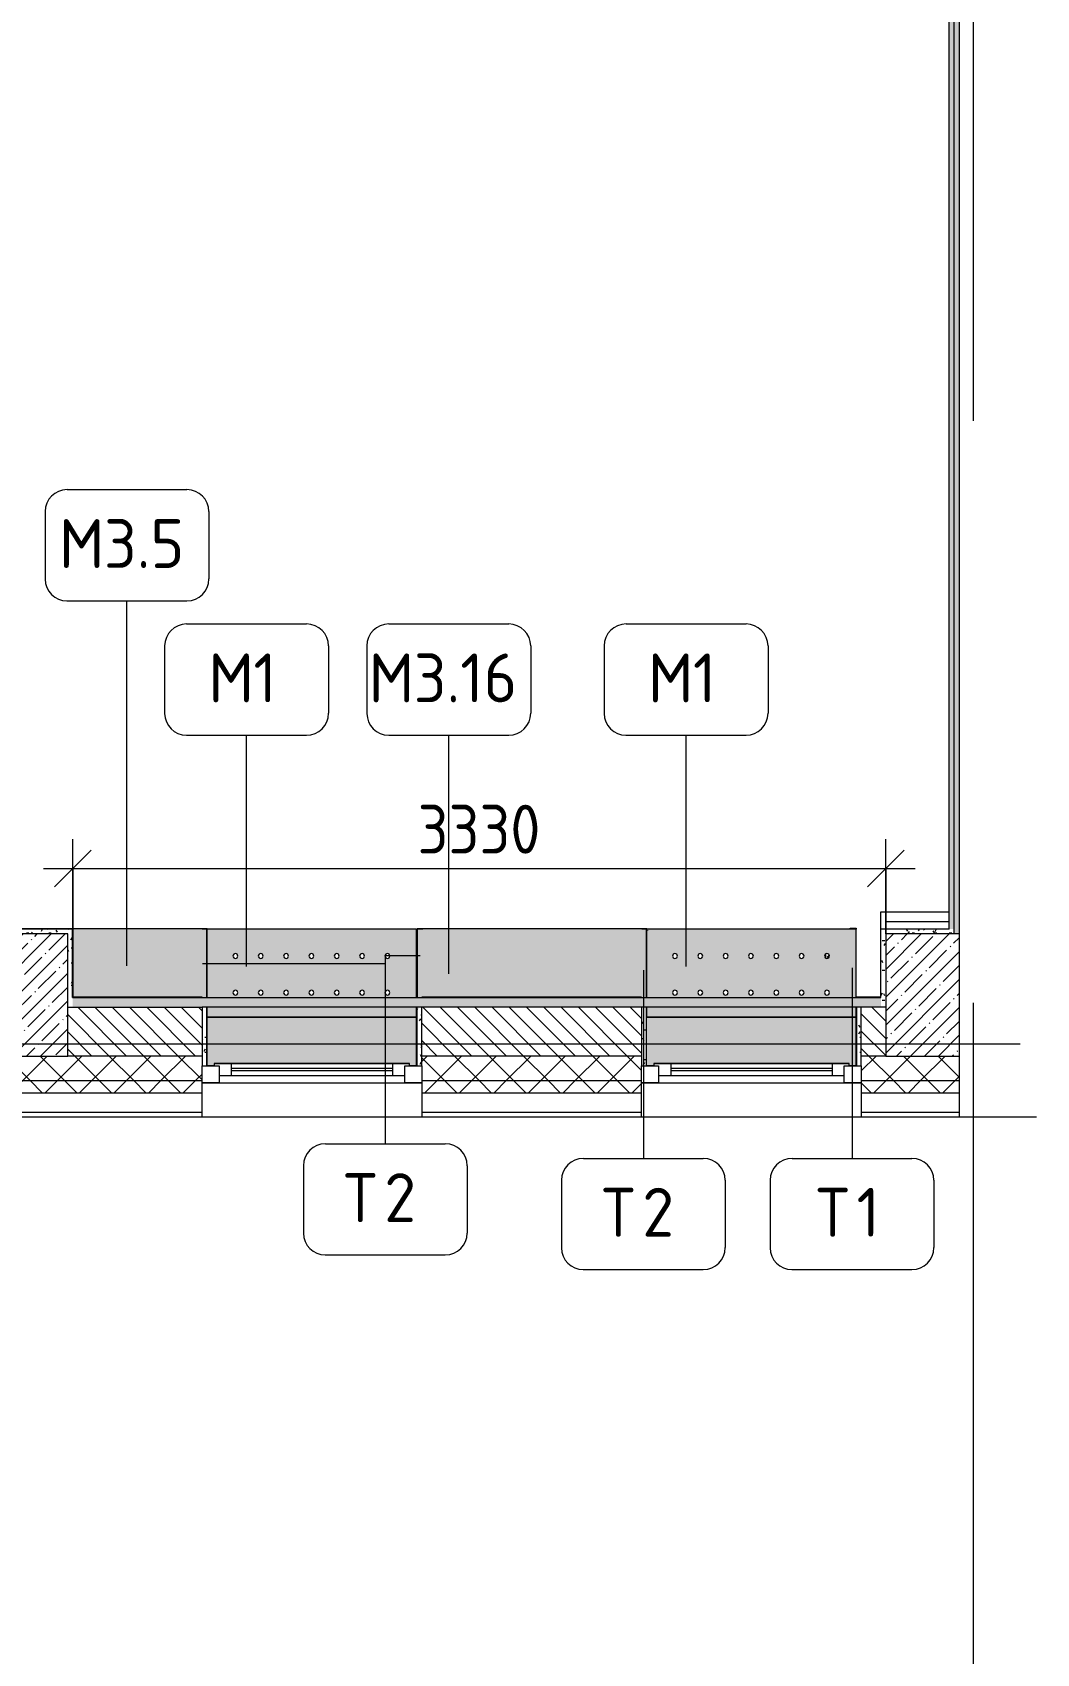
# Model space of a CAD drawing. Header units: millimetres. Extents: x -8624 to 200327, y -8553 to 29000.
# Drawn here: x 177055 to 181168, y 1105 to 7740 of the extents above; entities that cross this region are included whole.
import ezdxf

# ---------------------------------------------------------------- set-up
doc = ezdxf.new("R2010")
doc.units = ezdxf.units.MM
doc.linetypes.add('200_ШТРИХ__ш1_п0_6_', pattern=[800, 500, -300])
doc.linetypes.add('Осевая', pattern=[15875, 3175, -2381.25, 7937.5, -2381.25])
for name, color, linetype, lineweight in [('A-ANNO-DIMS', 7, 'Continuous', 9), ('A-ANNO-DIMS-100', 7, 'Continuous', 9), ('A-DETL-GENF', 7, 'Continuous', 9), ('A-DETL-MBND-1', 7, '200_ШТРИХ__ш1_п0_6_', 9), ('A-GLAZ-2', 7, 'Continuous', 9), ('A-WALL-3', 7, 'Continuous', 9), ('A-WALL-4', 7, 'Continuous', 13), ('I-WALL-5', 7, 'Continuous', 9), ('M-EQPM-1', 7, 'Continuous', 9), ('S-COLS-2', 7, 'Continuous', 9), ('Знаки', 7, 'Continuous', 9), ('Марки для знаков', 7, 'Continuous', 9), ('Оси', 7, 'Continuous', 9), ('Оси-2', 7, 'Осевая', 9)]:
    doc.layers.add(name, color=color, linetype=linetype, lineweight=lineweight)
doc.layers.add('I-WALL-7', color=9, linetype='Continuous', lineweight=9, true_color=0x808080)
doc.layers.add('Знаки-1', color=7, linetype='Continuous', lineweight=9, true_color=0xd7cfbf)
doc.styles.add('GOST Common_1', font='GOST_Common.ttf', dxfattribs={"height": 200})
doc.styles.add('ISOCPEUR_1', font='isocpeur.ttf', dxfattribs={"width": 0.9, "height": 200})
doc.dimstyles.new('ISO-2_0_0_9К_Средний_округл2', dxfattribs={"dimscale": 304.8, "dimtxt": 199.196235, "dimasz": 0.492126, "dimexe": 0.393701, "dimexo": 0, "dimgap": 0, "dimtad": 1, "dimdec": 0, "dimrnd": 10, "dimzin": 0, "dimdsep": 46, "dimtxsty": 'ISOCPEUR_1', "dimblk1": 'OBLIQUE', "dimblk2": 'OBLIQUE', "dimsah": 1, "dimcen": 0.09, "dimdle": 0.393701, "dimazin": 0, "dimtfac": 1, "dimtdec": 4, "dimtix": 1, "dimtmove": 0, "dimatfit": 3, "dimfxl": 1, "dimtvp": 1, "dimtolj": 1, "dimtzin": 0, "dimarcsym": 2})
pattern_1 = [(45, (96349.85, 0), (-70.71068, 70.71068), []), (135, (96349.85, 0), (-70.71068, -70.71068), [])]
pattern_2 = [(0, (96349.85, 0), (121.92, 30.48), [10.058, -81.382, 10.058, -81.382, -487.68]), (0, (96349.85, 0), (121.92, 30.48), [-182.88, 10.058, -172.822, 10.058, -81.382, -213.36]), (0, (96349.85, 0), (121.92, 30.48), [-457.2, 10.058, -50.902, 10.058, -142.342]), (120, (96395.57, 15.24), (-87.356454, 90.345817), [10.058, -81.382, 10.058, -81.382, -487.68]), (120, (96395.57, 15.24), (-87.356454, 90.345817), [-182.88, 10.058, -172.822, 10.058, -81.382, -213.36]), (120, (96395.57, 15.24), (-87.356454, 90.345817), [-457.2, 10.058, -50.902, 10.058, -142.342]), (240, (96410.81, 76.2), (-34.563546, -120.825817), [10.058, -81.382, 10.058, -81.382, -487.68]), (240, (96410.81, 76.2), (-34.563546, -120.825817), [-182.88, 10.058, -172.822, 10.058, -81.382, -213.36]), (240, (96410.81, 76.2), (-34.563546, -120.825817), [-457.2, 10.058, -50.902, 10.058, -142.342])]

# ---------------------------------------------------------------- blocks, each defined once
blk = doc.blocks.new('BSC_Колонна _Прямоугольная - 500х500-V184-План зашивки приборов отопления в осях 3 этажа 12-23')
at = {"layer": 'S-COLS-2'}
h = blk.add_hatch(dxfattribs=at)
h.set_pattern_fill('FP_131', color=256, style=0, pattern_type=2)
h.set_pattern_definition([(45, (-80600, -3800), (-57.02463, 57.02463), []), (45, (-80542.975, -3800), (-57.02463, 57.02463), [100.806, -20.161, 3.353, -16.808])])
h.paths.add_polyline_path([(-144.3, -250), (250, -250), (250, 250), (-250, 250), (-250, -250)])
for p, q in [((250, 250), (-250, 250)), ((-250, 250), (-250, -250)), ((250, -250), (250, 250)), ((-250, -250), (250, -250))]:
    blk.add_line(p, q, dxfattribs=at)
blk = doc.blocks.new('120_Окно_СКБ_1Ст - 120_Окно_СКБ_1Ст 900х2500_h_-19906774-План зашивки приборов отопления в осях 3 этажа 12-23')
at = {"layer": 'A-GLAZ-2'}
for p, q in [((-450, -75), (-450, -5)), ((-450, -5), (-380, -5)), ((450, -5), (-450, -5)), ((-380, -5), (-380, -75)), ((380, -35), (-380, -35)), ((-380, -35), (-380, -75)), ((-330, -85), (-330, -35)), ((-330, -55), (330, -55)), ((330, -65), (-330, -65)), ((330, -85), (330, -35)), ((380, -75), (380, -5)), ((380, -5), (450, -5)), ((380, -75), (380, -35)), ((450, -5), (450, -75)), ((-380, -75), (-450, -75)), ((-430, -75), (-400, -75)), ((-380, -75), (-400, -75)), ((-400, -75), (-400, -85)), ((-400, -85), (400, -85)), ((400, -85), (-400, -85)), ((450, -75), (380, -75)), ((400, -75), (380, -75)), ((400, -75), (430, -75)), ((400, -85), (400, -75))]:
    blk.add_line(p, q, dxfattribs=at)
blk = doc.blocks.new('BSC_Колонна _Прямоугольная - 500х500-V219-План зашивки приборов отопления в осях 3 этажа 12-23')
at = {"layer": 'S-COLS-2'}
h = blk.add_hatch(dxfattribs=at)
h.set_pattern_fill('FP_172', color=256, style=0, pattern_type=2)
h.set_pattern_definition([(45, (-84450, -3800), (-57.02463, 57.02463), []), (45, (-84392.975, -3800), (-57.02463, 57.02463), [100.806, -20.161, 3.353, -16.808])])
h.paths.add_polyline_path([(-250, -250), (50.7, -250), (50.7, 250), (-250, 250), (-250, -184)])
for p, q in [((50.7, 250), (-250, 250)), ((-250, 250), (-250, -250)), ((-250, -250), (50.7, -250))]:
    blk.add_line(p, q, dxfattribs=at)
blk = doc.blocks.new('radiator_prado_classic_z_tip_30_po exemplyaru - Classic Z Тип 30-500-V234-План зашивки приборов отопления в осях 3 этажа 12-23')
at = {"layer": 'M-EQPM-1'}
blk.add_line((337.5, 228), (337.5, 228), dxfattribs=at)
blk.add_line((337.5, 228), (337.5, 228), dxfattribs=at)
blk = doc.blocks.new('radiator_prado_classic_z_tip_30_po exemplyaru - Classic Z Тип 30-500-V235-План зашивки приборов отопления в осях 3 этажа 12-23')
at = {"layer": 'M-EQPM-1'}
blk.add_line((667.5, 126), (667.5, 109.4), dxfattribs=at)
blk.add_line((667.5, 126), (667.5, 109.4), dxfattribs=at)
for points, knots in [([(675, 114), (675.5, 114.5), (676.4, 115.4), (677.6, 116.6), (678.4, 117.4), (678.9, 117.9), (679.2, 118.2), (679.5, 118.5), (679.8, 118.8), (680.1, 119.2), (680.4, 119.4), (680.7, 119.7), (681, 120), (681.3, 120.3), (681.5, 120.5), (681.7, 120.7), (681.9, 120.9), (682.1, 121.1), (682.2, 121.2), (682.2, 121.2)], [0, 0, 0, 0, 0.1428571, 0.2857143, 0.3571429, 0.3928571, 0.4285714, 0.4642857, 0.5, 0.5357143, 0.5714286, 0.6071429, 0.6428571, 0.6785714, 0.7142857, 0.75, 0.7857143, 0.8214286, 0.8571429, 0.8571429, 0.8571429, 0.8571429]), ([(679.2, 109.8), (679.1, 109.9), (678.9, 110.1), (678.4, 110.6), (677.6, 111.4), (676.4, 112.6), (675.5, 113.5), (675, 114)], [0.5714286, 0.5714286, 0.5714286, 0.5714286, 0.6071429, 0.6428571, 0.7142857, 0.8571429, 1, 1, 1, 1]), ([(682.2, 121.2), (682.2, 121.2), (682.1, 121.1), (681.9, 120.9), (681.7, 120.7), (681.5, 120.5), (681.3, 120.3), (681, 120), (680.7, 119.7), (680.4, 119.4), (680.1, 119.2), (679.7, 118.7), (679.3, 118.3), (678.9, 117.9), (678.4, 117.4), (677.6, 116.6), (676.9, 115.9), (676.4, 115.4)], [0.1428571, 0.1428571, 0.1428571, 0.1428571, 0.1785714, 0.2142857, 0.25, 0.2857143, 0.3214286, 0.3571429, 0.3928571, 0.4285714, 0.4642857, 0.5, 0.5714286, 0.6071429, 0.6428571, 0.7142857, 0.8571429, 0.8571429, 0.8571429, 0.8571429]), ([(681.5, 120.5), (681.4, 120.4), (681.3, 120.3), (681, 120), (680.7, 119.7), (680.4, 119.4), (680.1, 119.2), (679.7, 118.7), (679.3, 118.3), (678.9, 117.9), (678.4, 117.4), (677.6, 116.6), (676.9, 115.9), (676.4, 115.4)], [0.2857143, 0.2857143, 0.2857143, 0.2857143, 0.3214286, 0.3571429, 0.3928571, 0.4285714, 0.4642857, 0.5, 0.5714286, 0.6071429, 0.6428571, 0.7142857, 0.8571429, 0.8571429, 0.8571429, 0.8571429]), ([(676.4, 115.4), (676.9, 115.9), (677.6, 116.6), (678.4, 117.4), (678.9, 117.9), (679.2, 118.2), (679.5, 118.5), (679.8, 118.8), (680.1, 119.2), (680.4, 119.4), (680.7, 119.7), (681, 120), (681.3, 120.3), (681.4, 120.4), (681.5, 120.5)], [0.1428571, 0.1428571, 0.1428571, 0.1428571, 0.2857143, 0.3571429, 0.3928571, 0.4285714, 0.4642857, 0.5, 0.5357143, 0.5714286, 0.6071429, 0.6428571, 0.6785714, 0.7142857, 0.7142857, 0.7142857, 0.7142857]), ([(677.9, 111.1), (678.1, 110.9), (678.4, 110.6), (678.9, 110.1), (679.1, 109.9), (679.2, 109.8)], [0.2857143, 0.2857143, 0.2857143, 0.2857143, 0.3571429, 0.3928571, 0.4285714, 0.4285714, 0.4285714, 0.4285714]), ([(677.9, 111.1), (678.1, 110.9), (678.4, 110.6), (678.9, 110.1), (679.1, 109.9), (679.2, 109.8)], [0.2857143, 0.2857143, 0.2857143, 0.2857143, 0.3571429, 0.3928571, 0.4285714, 0.4285714, 0.4285714, 0.4285714]), ([(679.2, 109.8), (679.1, 109.9), (678.9, 110.1), (678.4, 110.6), (678.1, 110.9), (677.9, 111.1)], [0.5714286, 0.5714286, 0.5714286, 0.5714286, 0.6071429, 0.6428571, 0.7142857, 0.7142857, 0.7142857, 0.7142857])]:
    blk.add_open_spline(points, degree=3, knots=knots, dxfattribs=at)
for points in [[(676.4, 115.4), (676, 115), (675.5, 114.5), (675, 114)], [(676.4, 115.4), (676, 115), (675.5, 114.5), (675, 114)], [(675, 114), (675.5, 114.5), (676, 115), (676.4, 115.4)], [(675, 114), (675.5, 113.5), (676.4, 112.6), (677.4, 111.6), (677.9, 111.1)], [(675, 114), (675.5, 113.5), (676.4, 112.6), (677.4, 111.6), (677.9, 111.1)], [(677.9, 111.1), (677.4, 111.6), (676.4, 112.6), (675.5, 113.5), (675, 114)], [(682.2, 121.2), (682.2, 121.2), (682.1, 121.1), (681.9, 120.9), (681.7, 120.7), (681.6, 120.6), (681.5, 120.5)], [(681.5, 120.5), (681.6, 120.6), (681.7, 120.7), (681.9, 120.9), (682.1, 121.1), (682.2, 121.2), (682.2, 121.2)]]:
    blk.add_open_spline(points, degree=3, dxfattribs=at)
blk = doc.blocks.new('Зашивка радиатора_ с перфорацией М1 - Зашивка радиатора_ с перфорацией М1-V245-План зашивки приборов отопления в осях 3 этажа 12-23')
at = {"layer": 'Знаки-1'}
blk.add_hatch(color=256, dxfattribs=at).paths.add_polyline_path([(399, 380), (399, 370.1), (-401, 370.1), (-401, 380), (-430, 380), (-430, 180), (429, 180), (429, 380)])
h = blk.add_hatch(color=256, dxfattribs=at)
h.paths.add_polyline_path([(121, 180), (-430, 180), (-430, 140.1), (429, 140.1), (429, 180), (302.8, 180)])
h.paths.add_polyline_path([(323.1, 100.1), (-430, 100.1), (-430, -179.9), (430.2, -179.9), (430.2, 100.1), (325, 100.1)])
h.paths.add_polyline_path([(208.5, 90.4), (213.5, 89), (217.2, 85.4), (218.5, 80.4), (217.2, 75.4), (213.5, 71.7), (208.5, 70.4), (203.5, 71.7), (199.8, 75.4), (198.5, 80.4), (199.8, 85.4), (203.5, 89), (205.9, 90)])
h.paths.add_polyline_path([(312.2, 90.4), (317.2, 89), (320.9, 85.4), (322.2, 80.4), (320.9, 75.4), (317.2, 71.7), (312.2, 70.4), (307.2, 71.7), (303.6, 75.4), (302.2, 80.4), (303.6, 85.4), (307.2, 89), (309.7, 90)])
h.paths.add_polyline_path([(-310.3, 90.4), (-305.3, 89), (-301.6, 85.4), (-300.3, 80.4), (-301.6, 75.4), (-305.3, 71.7), (-310.3, 70.4), (-315.3, 71.7), (-318.9, 75.4), (-320.3, 80.4), (-318.9, 85.4), (-315.3, 89), (-312.8, 90)])
h.paths.add_polyline_path([(-102.8, 90.4), (-97.8, 89), (-94.1, 85.4), (-92.8, 80.4), (-94.1, 75.4), (-97.8, 71.7), (-102.8, 70.4), (-107.8, 71.7), (-111.4, 75.4), (-112.8, 80.4), (-111.4, 85.4), (-107.8, 89), (-105.3, 90)])
h.paths.add_polyline_path([(104.7, 90.4), (109.7, 89), (113.4, 85.4), (114.7, 80.4), (113.4, 75.4), (109.7, 71.7), (104.7, 70.4), (99.7, 71.7), (96.1, 75.4), (94.7, 80.4), (96.1, 85.4), (99.7, 89), (102.2, 90)])
h.paths.add_polyline_path([(-206.5, 90.4), (-201.5, 89), (-197.8, 85.4), (-196.5, 80.4), (-197.8, 75.4), (-201.5, 71.7), (-206.5, 70.4), (-211.5, 71.7), (-215.2, 75.4), (-216.5, 80.4), (-215.2, 85.4), (-211.5, 89), (-209.1, 90)])
h.paths.add_polyline_path([(1, 90.4), (6, 89), (9.7, 85.4), (11, 80.4), (9.7, 75.4), (6, 71.7), (1, 70.4), (-4, 71.7), (-7.7, 75.4), (-9, 80.4), (-7.7, 85.4), (-4, 89), (-1.6, 90)])
h.paths.add_polyline_path([(208.5, -59.6), (213.5, -61), (217.2, -64.6), (218.5, -69.6), (217.2, -74.6), (213.5, -78.3), (208.5, -79.6), (203.5, -78.3), (199.8, -74.6), (198.5, -69.6), (199.8, -64.6), (203.5, -61), (205.9, -60)])
h.paths.add_polyline_path([(104.7, -59.6), (109.7, -61), (113.4, -64.6), (114.7, -69.6), (113.4, -74.6), (109.7, -78.3), (104.7, -79.6), (99.7, -78.3), (96.1, -74.6), (94.7, -69.6), (96.1, -64.6), (99.7, -61), (102.2, -60)])
h.paths.add_polyline_path([(312.2, -59.6), (317.2, -61), (320.9, -64.6), (322.2, -69.6), (320.9, -74.6), (317.2, -78.3), (312.2, -79.6), (307.2, -78.3), (303.6, -74.6), (302.2, -69.6), (303.6, -64.6), (307.2, -61), (309.7, -60)])
h.paths.add_polyline_path([(-310.3, -59.6), (-305.3, -61), (-301.6, -64.6), (-300.3, -69.6), (-301.6, -74.6), (-305.3, -78.3), (-310.3, -79.6), (-315.3, -78.3), (-318.9, -74.6), (-320.3, -69.6), (-318.9, -64.6), (-315.3, -61), (-312.8, -60)])
h.paths.add_polyline_path([(1, -59.6), (6, -61), (9.7, -64.6), (11, -69.6), (9.7, -74.6), (6, -78.3), (1, -79.6), (-4, -78.3), (-7.7, -74.6), (-9, -69.6), (-7.7, -64.6), (-4, -61), (-1.6, -60)])
h.paths.add_polyline_path([(-102.8, -59.6), (-97.8, -61), (-94.1, -64.6), (-92.8, -69.6), (-94.1, -74.6), (-97.8, -78.3), (-102.8, -79.6), (-107.8, -78.3), (-111.4, -74.6), (-112.8, -69.6), (-111.4, -64.6), (-107.8, -61), (-105.3, -60)])
h.paths.add_polyline_path([(-206.5, -59.6), (-201.5, -61), (-197.8, -64.6), (-196.5, -69.6), (-197.8, -74.6), (-201.5, -78.3), (-206.5, -79.6), (-211.5, -78.3), (-215.2, -74.6), (-216.5, -69.6), (-215.2, -64.6), (-211.5, -61), (-209.1, -60)])
at = {"layer": 'Знаки'}
for p, q in [((-401, 380), (-430, 380)), ((-430, 380), (-430, 180)), ((429, 380), (399, 380)), ((-430, 180), (429, 180)), ((429, 180), (-430, 180)), ((-430, 180), (-430, 140.1)), ((-430, 100.1), (-430, -179.9)), ((430.2, -179.9), (430.2, 100.1)), ((-430, -179.9), (430.2, -179.9))]:
    blk.add_line(p, q, dxfattribs=at)
for centre, start, end in [((-310.3, 80.4), 180, 0), ((-310.3, 80.4), 0, 180), ((-206.5, 80.4), 0, 180), ((-206.5, 80.4), 180, 360), ((-102.8, 80.4), 0, 180), ((-102.8, 80.4), 180, 0), ((1, 80.4), 0, 180), ((1, 80.4), 180, 0), ((104.7, 80.4), 0, 180), ((104.7, 80.4), 180, 360), ((208.5, 80.4), 0, 180), ((208.5, 80.4), 180, 0), ((312.2, 80.4), 0, 180), ((312.2, 80.4), 180, 0), ((-310.3, -69.6), 0, 180), ((-206.5, -69.6), 0, 180), ((-102.8, -69.6), 0, 180), ((1, -69.6), 0, 180), ((104.7, -69.6), 0, 180), ((208.5, -69.6), 0, 180), ((312.2, -69.6), 0, 180), ((-310.3, -69.6), 180, 0), ((-206.5, -69.6), 180, 0), ((-102.8, -69.6), 180, 0), ((1, -69.6), 180, 0), ((104.7, -69.6), 180, 0), ((208.5, -69.6), 180, 0), ((312.2, -69.6), 180, 0)]:
    blk.add_arc(centre, 10, start, end, dxfattribs=at)
blk = doc.blocks.new('Зашивка радиатора_ с перфорацией М1 - Зашивка радиатора_ с перфорацией М1-V246-План зашивки приборов отопления в осях 3 этажа 12-23')
at = {"layer": 'Знаки-1'}
blk.add_hatch(color=256, dxfattribs=at).paths.add_polyline_path([(399, 380), (399, 370.1), (-401, 370.1), (-401, 380), (-430, 380), (-430, 180), (429, 180), (429, 380)])
h = blk.add_hatch(color=256, dxfattribs=at)
h.paths.add_polyline_path([(285.2, 180), (-430, 180), (-430, 140.1), (429, 140.1), (429, 180)])
h.paths.add_polyline_path([(-430, 100.1), (-430, -179.9), (430.2, -179.9), (430.2, 100.1), (-394.4, 100.1)])
h.paths.add_polyline_path([(208.5, 90.4), (213.5, 89), (217.2, 85.4), (218.5, 80.4), (217.2, 75.4), (213.5, 71.7), (208.5, 70.4), (203.5, 71.7), (199.8, 75.4), (198.5, 80.4), (199.8, 85.4), (203.5, 89), (205.9, 90)])
h.paths.add_polyline_path([(312.2, 90.4), (317.2, 89), (320.9, 85.4), (322.2, 80.4), (320.9, 75.4), (317.2, 71.7), (312.2, 70.4), (307.2, 71.7), (303.6, 75.4), (302.2, 80.4), (303.6, 85.4), (307.2, 89), (309.7, 90)])
h.paths.add_polyline_path([(-102.8, 90.4), (-97.8, 89), (-94.1, 85.4), (-92.8, 80.4), (-94.1, 75.4), (-97.8, 71.7), (-102.8, 70.4), (-107.8, 71.7), (-111.4, 75.4), (-112.8, 80.4), (-111.4, 85.4), (-107.8, 89), (-105.3, 90)])
h.paths.add_polyline_path([(-310.3, 90.4), (-305.3, 89), (-301.6, 85.4), (-300.3, 80.4), (-301.6, 75.4), (-305.3, 71.7), (-310.3, 70.4), (-315.3, 71.7), (-318.9, 75.4), (-320.3, 80.4), (-318.9, 85.4), (-315.3, 89), (-312.8, 90)])
h.paths.add_polyline_path([(1, 90.4), (6, 89), (9.7, 85.4), (11, 80.4), (9.7, 75.4), (6, 71.7), (1, 70.4), (-4, 71.7), (-7.7, 75.4), (-9, 80.4), (-7.7, 85.4), (-4, 89), (-1.6, 90)])
h.paths.add_polyline_path([(104.7, 90.4), (109.7, 89), (113.4, 85.4), (114.7, 80.4), (113.4, 75.4), (109.7, 71.7), (104.7, 70.4), (99.7, 71.7), (96.1, 75.4), (94.7, 80.4), (96.1, 85.4), (99.7, 89), (103.5, 90.2)])
h.paths.add_polyline_path([(-206.5, 90.4), (-201.5, 89), (-197.8, 85.4), (-196.5, 80.4), (-197.8, 75.4), (-201.5, 71.7), (-206.5, 70.4), (-211.5, 71.7), (-215.2, 75.4), (-216.5, 80.4), (-215.2, 85.4), (-211.5, 89), (-209.1, 90)])
h.paths.add_polyline_path([(104.7, -59.6), (109.7, -61), (113.4, -64.6), (114.7, -69.6), (113.4, -74.6), (109.7, -78.3), (104.7, -79.6), (99.7, -78.3), (96.1, -74.6), (94.7, -69.6), (96.1, -64.6), (99.7, -61), (103.5, -59.8)])
h.paths.add_polyline_path([(208.5, -59.6), (213.5, -61), (217.2, -64.6), (218.5, -69.6), (217.2, -74.6), (213.5, -78.3), (208.5, -79.6), (203.5, -78.3), (199.8, -74.6), (198.5, -69.6), (199.8, -64.6), (203.5, -61), (205.9, -60)])
h.paths.add_polyline_path([(312.2, -59.6), (317.2, -61), (320.9, -64.6), (322.2, -69.6), (320.9, -74.6), (317.2, -78.3), (312.2, -79.6), (307.2, -78.3), (303.6, -74.6), (302.2, -69.6), (303.6, -64.6), (307.2, -61), (309.7, -60)])
h.paths.add_polyline_path([(-310.3, -59.6), (-305.3, -61), (-301.6, -64.6), (-300.3, -69.6), (-301.6, -74.6), (-305.3, -78.3), (-310.3, -79.6), (-315.3, -78.3), (-318.9, -74.6), (-320.3, -69.6), (-318.9, -64.6), (-315.3, -61), (-312.8, -60)])
h.paths.add_polyline_path([(1, -59.6), (6, -61), (9.7, -64.6), (11, -69.6), (9.7, -74.6), (6, -78.3), (1, -79.6), (-4, -78.3), (-7.7, -74.6), (-9, -69.6), (-7.7, -64.6), (-4, -61), (-1.6, -60)])
h.paths.add_polyline_path([(-206.5, -59.6), (-201.5, -61), (-197.8, -64.6), (-196.5, -69.6), (-197.8, -74.6), (-201.5, -78.3), (-206.5, -79.6), (-211.5, -78.3), (-215.2, -74.6), (-216.5, -69.6), (-215.2, -64.6), (-211.5, -61), (-209.1, -60)])
h.paths.add_polyline_path([(-102.8, -59.6), (-97.8, -61), (-94.1, -64.6), (-92.8, -69.6), (-94.1, -74.6), (-97.8, -78.3), (-102.8, -79.6), (-107.8, -78.3), (-111.4, -74.6), (-112.8, -69.6), (-111.4, -64.6), (-107.8, -61), (-105.3, -60)])
at = {"layer": 'Знаки'}
for p, q in [((-401, 380), (-430, 380)), ((-430, 380), (-430, 180)), ((429, 380), (399, 380)), ((-430, 180), (429, 180)), ((429, 180), (-430, 180)), ((-430, 180), (-430, 140.1)), ((-430, 100.1), (-430, -179.9)), ((430.2, -179.9), (430.2, 100.1)), ((-430, -179.9), (430.2, -179.9))]:
    blk.add_line(p, q, dxfattribs=at)
for centre, start, end in [((-310.3, 80.4), 180, 0), ((-310.3, 80.4), 0, 180), ((-206.5, 80.4), 0, 180), ((-206.5, 80.4), 180, 360), ((-102.8, 80.4), 0, 180), ((-102.8, 80.4), 180, 0), ((1, 80.4), 0, 180), ((1, 80.4), 180, 0), ((104.7, 80.4), 0, 180), ((104.7, 80.4), 180, 360), ((208.5, 80.4), 0, 180), ((208.5, 80.4), 180, 0), ((312.2, 80.4), 0, 180), ((312.2, 80.4), 180, 0), ((-310.3, -69.6), 0, 180), ((-206.5, -69.6), 0, 180), ((-102.8, -69.6), 0, 180), ((1, -69.6), 0, 180), ((104.7, -69.6), 0, 180), ((208.5, -69.6), 0, 180), ((312.2, -69.6), 0, 180), ((-310.3, -69.6), 180, 0), ((-206.5, -69.6), 180, 0), ((-102.8, -69.6), 180, 0), ((1, -69.6), 180, 0), ((104.7, -69.6), 180, 0), ((208.5, -69.6), 180, 0), ((312.2, -69.6), 180, 0)]:
    blk.add_arc(centre, 10, start, end, dxfattribs=at)
blk = doc.blocks.new('Зашивка без перфорации М3 - М3_5-V261-План зашивки приборов отопления в осях 3 этажа 12-23')
at = {"layer": 'Знаки-1'}
h = blk.add_hatch(color=256, dxfattribs=at)
h.paths.add_polyline_path([(-429, 180), (-430, 180), (-429, 167.1)])
h.paths.add_polyline_path([(-409, 101.1), (-430, 101.1), (-430, -179.9), (120.2, -179.9), (120, 101.1), (-373.4, 101.1)])
at = {"layer": 'Знаки'}
for p, q in [((-430, 180), (-430, 141.1)), ((-430, 101.1), (-430, -179.9)), ((120.2, -179.9), (120.2, 101.1)), ((-430, -179.9), (120.2, -179.9))]:
    blk.add_line(p, q, dxfattribs=at)
blk = doc.blocks.new('Зашивка без перфорации М3 - М3_16-30991357-План зашивки приборов отопления в осях 3 этажа 12-23')
at = {"layer": 'Знаки-1'}
blk.add_hatch(color=256, dxfattribs=at).paths.add_polyline_path([(-209.3, 101.1), (-430, 101.1), (-430, -179.9), (510.2, -179.9), (510.2, 101.1), (154.3, 101.1)])
at = {"layer": 'Знаки'}
for p, q in [((-430, 180), (-430, 141.1)), ((-430, 101.1), (-430, -179.9)), ((510.2, -179.9), (510.2, 101.1)), ((-430, -179.9), (510.2, -179.9))]:
    blk.add_line(p, q, dxfattribs=at)
blk = doc.blocks.new('Зашивка_ торцевая панель - Зашивка_ торцевая панель-31043143-План зашивки приборов отопления в осях 3 этажа 12-23')
at = {"layer": 'Знаки-1'}
blk.add_hatch(color=256, dxfattribs=at).paths.add_polyline_path([(-406, 176), (-406, 180), (-430, 180), (-430, 176)])
at = {"layer": 'Знаки'}
for p, q in [((-430, 176), (-430, 180)), ((-430, 180), (-406, 180)), ((-406, 180), (-406, 176))]:
    blk.add_line(p, q, dxfattribs=at)
blk = doc.blocks.new('Зашивка_ опоясывающая панель - Зашивка_ опоясывающая панель-V265-План зашивки приборов отопления в осях 3 этажа 12-23')
at = {"layer": 'Знаки-1'}
blk.add_hatch(color=256, dxfattribs=at).paths.add_polyline_path([(-406, 178.9), (-406, 180), (-408.9, 178.9)])
at = {"layer": 'Знаки'}
blk.add_line((-430, 180), (-406, 180), dxfattribs=at)
blk = doc.blocks.new('Зашивка_ опоясывающая панель - Зашивка_ опоясывающая панель-V266-План зашивки приборов отопления в осях 3 этажа 12-23')
at = {"layer": 'Знаки-1'}
blk.add_hatch(color=256, dxfattribs=at).paths.add_polyline_path([(-430, -101.1), (-429.9, -101.1), (-429.9, 179.9), (-430, 180), (-430, -59.1)])
at = {"layer": 'Знаки'}
for p, q in [((-430, -101.1), (-430, 180)), ((-430, 180), (-406, 180))]:
    blk.add_line(p, q, dxfattribs=at)
blk = doc.blocks.new('Зашивка_ опоясывающая панель - Зашивка_ опоясывающая панель-V267-План зашивки приборов отопления в осях 3 этажа 12-23')
at = {"layer": 'Знаки-1'}
blk.add_hatch(color=256, dxfattribs=at).paths.add_polyline_path([(-406, 178.9), (-406, 180), (-409.7, 178.9)])
at = {"layer": 'Знаки'}
for p, q in [((-430, 180), (-406, 180)), ((-406, 174), (-406, 172.7))]:
    blk.add_line(p, q, dxfattribs=at)
blk = doc.blocks.new('DET_L_Линия разрыва - М100-V279-План зашивки приборов отопления в осях 3 этажа 12-23')
at = {"layer": 'A-DETL-GENF'}
blk.add_line((11739.9, 0), (0, 0), dxfattribs=at)
blk = doc.blocks.new('DIMBLOCK43-План зашивки приборов отопления в осях 3 этажа 12-23')
at = {"layer": 'A-ANNO-DIMS-100'}
for p, q in [((177220.6, 4071), (177220.6, 4437.6)), ((180549.8, 4050), (180549.8, 4437.6)), ((177100.6, 4317.6), (180669.8, 4317.6)), ((177220.6, 4317.6), (177220.6, 4071)), ((180549.8, 4317.6), (180549.8, 4050))]:
    blk.add_line(p, q, dxfattribs=at)
at = {"layer": 'A-ANNO-DIMS-100', "lineweight": 20}
for p, q in [((177220.6, 4317.6), (177295.6, 4392.6)), ((180549.8, 4317.6), (180624.8, 4392.6)), ((177220.6, 4317.6), (177145.6, 4242.6)), ((180549.8, 4317.6), (180474.8, 4242.6))]:
    blk.add_line(p, q, dxfattribs=at)
at = {"layer": 'A-ANNO-DIMS-100', "color": 0, "insert": (178632.4, 4578.9), "char_height": 200, "width": 606.782, "attachment_point": 1, "line_spacing_factor": 1.149209, "style": 'ISOCPEUR_1'}
blk.add_mtext('3330', dxfattribs=at)
blk = doc.blocks.new('_Oblique')
at = {"color": 0, "linetype": 'ByBlock', "lineweight": -2}
blk.add_line((-0.5, -0.5), (0.5, 0.5), dxfattribs=at)
blk = doc.blocks.new('Марка_Знаки - В прямоуг_Наименование краткое-30718135-План зашивки приборов отопления в осях 3 этажа 12-23')
at = {"layer": 'Марки для знаков'}
for p, q in [((-2.455, 2.278), (2.455, 2.278)), ((-3.355, 1.378), (-3.355, -1.384)), ((3.355, 1.378), (3.355, -1.378)), ((-2.461, -2.278), (2.455, -2.278))]:
    blk.add_line(p, q, dxfattribs=at)
for centre, radius, start, end in [((-2.455, 1.378), 0.9, 90, 180), ((2.455, 1.378), 0.9, 0, 90), ((-2.461, -1.384), 0.893, 180, 270), ((2.455, -1.378), 0.9, 270, 0)]:
    blk.add_arc(centre, radius, start, end, dxfattribs=at)

msp = doc.modelspace()

# ---------------------------------------------------------------- hatches: boundary and pattern name
at = {"layer": 'A-WALL-3'}
h = msp.add_hatch(dxfattribs=at)
h.set_pattern_fill('FP_137', color=256, style=0, pattern_type=2)
h.set_pattern_definition([(135, (96349.85, 0), (-35.35534, -35.35534), [])])
h.paths.add_polyline_path([(180549.8, 3550), (180549.8, 3750), (180449.8, 3750), (180449.8, 3550)])
h.paths.add_polyline_path([(179549.8, 3550), (179549.8, 3750), (178649.8, 3750), (178649.8, 3550), (178986.6, 3550)])
h.paths.add_polyline_path([(177532.5, 3550), (177749.8, 3550), (177749.8, 3750), (177199.8, 3750), (177199.8, 3550)])
h.paths.add_polyline_path([(176429.8, 3550), (176699.8, 3550), (176699.8, 3750), (176429.8, 3750), (176429.8, 3616)])
h.paths.add_polyline_path([(173170.4, 3550), (173429.8, 3550), (173429.8, 3750), (172329.8, 3750), (172329.8, 3550), (172443.3, 3550)])
h = msp.add_hatch(dxfattribs=at)
h.set_pattern_fill('FP_138', color=256, style=0, pattern_type=2)
h.set_pattern_definition(pattern_1)
h.paths.add_polyline_path([(180850.5, 3450), (180850.5, 3550), (180449.8, 3550), (180449.8, 3450), (180804.2, 3450)])
h.paths.add_polyline_path([(178649.8, 3450), (179549.8, 3450), (179549.8, 3550), (178649.8, 3550)])
h.paths.add_polyline_path([(177532.5, 3450), (177749.8, 3450), (177749.8, 3550), (176429.8, 3550), (176429.8, 3450), (176805.5, 3450)])
h.paths.add_polyline_path([(173170.4, 3450), (173429.8, 3450), (173429.8, 3550), (172049.8, 3550), (172049.8, 3450), (172443.3, 3450)])
h = msp.add_hatch(dxfattribs=at)
h.set_pattern_fill('FP_138', color=256, style=0, pattern_type=2)
h.set_pattern_definition(pattern_1)
h.paths.add_polyline_path([(180850.5, 3400), (180850.5, 3450), (180449.8, 3450), (180449.8, 3400), (180804.2, 3400)])
h.paths.add_polyline_path([(179549.8, 3400), (179549.8, 3450), (178649.8, 3450), (178649.8, 3400), (178986.6, 3400)])
h.paths.add_polyline_path([(177749.8, 3400), (177749.8, 3450), (176429.8, 3450), (176429.8, 3400), (177532.5, 3400)])
h.paths.add_polyline_path([(173352.1, 3400), (173429.8, 3400), (173429.8, 3450), (172049.8, 3450), (172049.8, 3400), (173170.4, 3400)])
at = {"layer": 'I-WALL-5'}
h = msp.add_hatch(dxfattribs=at)
h.set_pattern_fill('FP_135', color=256, style=0, pattern_type=2)
h.set_pattern_definition([(45, (96349.85, 0), (-57.02463, 57.02463), []), (45, (96406.87, 0), (-57.02463, 57.02463), [100.806, -20.161, 3.353, -16.808])])
h.paths.add_polyline_path([(180850.5, 4050), (180850.5, 15040.9), (180829.8, 15051.2), (180829.8, 4050)])
at = {"layer": 'I-WALL-7'}
h = msp.add_hatch(dxfattribs=at)
h.set_pattern_fill('FP_183', color=256, style=0, pattern_type=2)
h.set_pattern_definition(pattern_2)
h.paths.add_polyline_path([(180809.8, 4070), (180829.8, 4070), (180829.8, 10900), (180809.8, 10900), (180809.8, 4071)])
h = msp.add_hatch(dxfattribs=at)
h.set_pattern_fill('FP_183', color=256, style=0, pattern_type=2)
h.set_pattern_definition(pattern_2)
h.paths.add_polyline_path([(177199.8, 4050), (177219.8, 4050), (177219.8, 4070), (176699.8, 4070), (176699.8, 4050), (176805.5, 4050)])
h = msp.add_hatch(dxfattribs=at)
h.set_pattern_fill('FP_183', color=256, style=0, pattern_type=2)
h.set_pattern_definition(pattern_2)
h.paths.add_polyline_path([(177219.8, 3750), (177219.8, 4050), (177199.8, 4050), (177199.8, 3750)])
h = msp.add_hatch(dxfattribs=at)
h.set_pattern_fill('FP_183', color=256, style=0, pattern_type=2)
h.set_pattern_definition(pattern_2)
h.paths.add_polyline_path([(180549.8, 3750), (180549.8, 4070), (180529.8, 4070), (180529.8, 3750)])
h = msp.add_hatch(dxfattribs=at)
h.set_pattern_fill('FP_183', color=256, style=0, pattern_type=2)
h.set_pattern_definition(pattern_2)
h.paths.add_polyline_path([(180549.8, 4050), (180829.8, 4050), (180829.8, 4070), (180549.8, 4070)])
h = msp.add_hatch(dxfattribs=at)
h.set_pattern_fill('FP_183', color=256, style=0, pattern_type=2)
h.set_pattern_definition(pattern_2)
h.paths.add_polyline_path([(180258.9, 3750), (180529.8, 3750), (180529.8, 3790), (177219.8, 3790), (177219.8, 3750), (180077.1, 3750)])
h = msp.add_hatch(dxfattribs=at)
h.set_pattern_fill('FP_183', color=256, style=0, pattern_type=2)
h.set_pattern_definition(pattern_2)
h.paths.add_polyline_path([(177769.8, 3510), (177769.8, 3750), (177749.8, 3750), (177749.8, 3510)])
h = msp.add_hatch(dxfattribs=at)
h.set_pattern_fill('FP_183', color=256, style=0, pattern_type=2)
h.set_pattern_definition(pattern_2)
h.paths.add_polyline_path([(178649.8, 3510), (178649.8, 3750), (178629.8, 3750), (178629.8, 3510)])
h = msp.add_hatch(dxfattribs=at)
h.set_pattern_fill('FP_183', color=256, style=0, pattern_type=2)
h.set_pattern_definition(pattern_2)
h.paths.add_polyline_path([(179569.8, 3510), (179569.8, 3750), (179549.8, 3750), (179549.8, 3510)])
h = msp.add_hatch(dxfattribs=at)
h.set_pattern_fill('FP_183', color=256, style=0, pattern_type=2)
h.set_pattern_definition(pattern_2)
h.paths.add_polyline_path([(180449.8, 3510), (180449.8, 3750), (180429.8, 3750), (180429.8, 3510), (180440.6, 3510)])

# ---------------------------------------------------------------- linework, layer by layer
at = {"layer": 'A-DETL-MBND-1'}
for p, q in [((180529.8, 4070), (180529.8, 4140)), ((180529.8, 4140), (180809.8, 4140)), ((180549.8, 4100), (180549.8, 4070)), ((180809.8, 4100), (180549.8, 4100))]:
    msp.add_line(p, q, dxfattribs=at)
at = {"layer": 'A-WALL-3'}
for p, q in [((177749.8, 3300), (177749.8, 3510)), ((178649.8, 3510), (178649.8, 3300)), ((179549.8, 3300), (179549.8, 3510)), ((180449.8, 3510), (180449.8, 3300)), ((181167.7, 3300), (172207.8, 3300))]:
    msp.add_line(p, q, dxfattribs=at)
at = {"layer": 'A-WALL-4'}
for p, q in [((180829.8, 4050), (180829.8, 10900)), ((180809.8, 4070), (180809.8, 10880)), ((177219.8, 3790), (177219.8, 4050)), ((180529.8, 3790), (180529.8, 4070)), ((180809.8, 4070), (180549.8, 4070)), ((177219.8, 3790), (177749.8, 3790)), ((177199.8, 3750), (177749.8, 3750)), ((177749.8, 3550), (177199.8, 3550)), ((179549.8, 3550), (178649.8, 3550)), ((180549.8, 3550), (180449.8, 3550)), ((176429.8, 3450), (177749.8, 3450)), ((176429.8, 3400), (177749.8, 3400)), ((178649.8, 3450), (179549.8, 3450)), ((178649.8, 3400), (179549.8, 3400)), ((180449.8, 3450), (180850.5, 3450)), ((180449.8, 3400), (180850.5, 3400)), ((176429.8, 3320), (177749.8, 3320)), ((178649.8, 3320), (179549.8, 3320)), ((180449.8, 3320), (180850.5, 3320))]:
    msp.add_line(p, q, dxfattribs=at)
at = {"layer": 'I-WALL-5'}
for p, q in [((180808.8, 10879), (180808.8, 4071)), ((177220.8, 4071), (176678.8, 4071)), ((177219.8, 4070), (176679.8, 4070)), ((177219.8, 4050), (177219.8, 4070)), ((177220.8, 3791), (177220.8, 4071)), ((180528.8, 4071), (180528.8, 3791)), ((180528.8, 4071), (180809.8, 4071)), ((180549.8, 4070), (180529.8, 4070)), ((177749.8, 3791), (177220.8, 3791)), ((177749.8, 3790), (177749.8, 3791)), ((177749.8, 3790), (180529.8, 3790)), ((178628.8, 3791), (178630.6, 3791)), ((179549.8, 3791), (178649.8, 3791)), ((178649.8, 3791), (178649.8, 3790)), ((179549.8, 3790), (179549.8, 3791)), ((180528.8, 3791), (180428.8, 3791)), ((180449.8, 3791), (180449.8, 3790)), ((180549.8, 3750), (177749.8, 3750)), ((177749.8, 3750), (177749.8, 3510)), ((177769.8, 3510), (177769.8, 3750)), ((177770.8, 3510), (177770.8, 3750)), ((178628.8, 3750), (178628.8, 3510)), ((178629.8, 3750), (178629.8, 3510)), ((178649.8, 3510), (178649.8, 3750)), ((179549.8, 3750), (179549.8, 3510)), ((179569.8, 3510), (179569.8, 3750)), ((179570.8, 3510), (179570.8, 3750)), ((180428.8, 3750), (180428.8, 3510)), ((180429.8, 3750), (180429.8, 3510)), ((180449.8, 3510), (180449.8, 3750)), ((177749.8, 3510), (177770.8, 3510)), ((178628.8, 3510), (178649.8, 3510)), ((179549.8, 3510), (179570.8, 3510)), ((180428.8, 3510), (180449.8, 3510))]:
    msp.add_line(p, q, dxfattribs=at)
at = {"layer": 'Марки для знаков'}
for p, q in [((177442.5, 3919), (177442.5, 5413.2)), ((177932.2, 3916.8), (177932.2, 4863.3)), ((178760.5, 3886.8), (178760.5, 4863.3)), ((179732.2, 3916.8), (179732.2, 4863.3)), ((177751.3, 3928.9), (178500.5, 3928.9)), ((178500.5, 3961), (178500.5, 3191.5)), ((178643.6, 3961), (178500.5, 3961)), ((178500.5, 3928.9), (178500.5, 3191.5)), ((179557.3, 3901.7), (179557.3, 3131.6)), ((180411.9, 3911.4), (180411.9, 3131.6))]:
    msp.add_line(p, q, dxfattribs=at)
at = {"layer": 'Оси'}
msp.add_line((178599.8, 3600), (181099.8, 3600), dxfattribs=at)
at = {"layer": 'Оси-2'}
for p, q in [((180909.8, 593.7), (180909.8, 24898.1)), ((135246.3, 3600), (178599.8, 3600))]:
    msp.add_line(p, q, dxfattribs=at)

# ---------------------------------------------------------------- block references
at = {"layer": 'A-DETL-GENF', "rotation": 90.00000000000031}
msp.add_blockref('DET_L_Линия разрыва - М100-V279-План зашивки приборов отопления в осях 3 этажа 12-23', (180850.5, 3301.1), dxfattribs=at)
at = {"layer": 'A-GLAZ-2', "rotation": 180}
for p in [(178199.8, 3435), (179999.8, 3435)]:
    msp.add_blockref('120_Окно_СКБ_1Ст - 120_Окно_СКБ_1Ст 900х2500_h_-19906774-План зашивки приборов отопления в осях 3 этажа 12-23', p, dxfattribs=at)
at = {"layer": 'M-EQPM-1'}
for name, p in [('radiator_prado_classic_z_tip_30_po exemplyaru - Classic Z Тип 30-500-V234-План зашивки приборов отопления в осях 3 этажа 12-23', (177922.1, 3842)), ('radiator_prado_classic_z_tip_30_po exemplyaru - Classic Z Тип 30-500-V235-План зашивки приборов отопления в осях 3 этажа 12-23', (179636.1, 3842))]:
    msp.add_blockref(name, p, dxfattribs=at)
at = {"layer": 'S-COLS-2'}
for name, p in [('BSC_Колонна _Прямоугольная - 500х500-V184-План зашивки приборов отопления в осях 3 этажа 12-23', (176949.8, 3800)), ('BSC_Колонна _Прямоугольная - 500х500-V219-План зашивки приборов отопления в осях 3 этажа 12-23', (180799.8, 3800))]:
    msp.add_blockref(name, p, dxfattribs=at)
at = {"layer": 'Знаки', "rotation": 180}
for name, p in [('Зашивка без перфорации М3 - М3_5-V261-План зашивки приборов отопления в осях 3 этажа 12-23', (177340.9, 3891.1)), ('Зашивка радиатора_ с перфорацией М1 - Зашивка радиатора_ с перфорацией М1-V245-План зашивки приборов отопления в осях 3 этажа 12-23', (178198.8, 3890.1)), ('Зашивка без перфорации М3 - М3_16-30991357-План зашивки приборов отопления в осях 3 этажа 12-23', (179140.9, 3891.1)), ('Зашивка радиатора_ с перфорацией М1 - Зашивка радиатора_ с перфорацией М1-V246-План зашивки приборов отопления в осях 3 этажа 12-23', (179998.8, 3890.1))]:
    msp.add_blockref(name, p, dxfattribs=at)
at = {"layer": 'Знаки'}
for name, p in [('Зашивка_ опоясывающая панель - Зашивка_ опоясывающая панель-V265-План зашивки приборов отопления в осях 3 этажа 12-23', (178179.8, 3891.1)), ('Зашивка_ опоясывающая панель - Зашивка_ опоясывающая панель-V266-План зашивки приборов отопления в осях 3 этажа 12-23', (179060.5, 3891.1)), ('Зашивка_ опоясывающая панель - Зашивка_ опоясывающая панель-V267-План зашивки приборов отопления в осях 3 этажа 12-23', (179980.5, 3891.1)), ('Зашивка_ торцевая панель - Зашивка_ торцевая панель-31043143-План зашивки приборов отопления в осях 3 этажа 12-23', (180834.8, 3894))]:
    msp.add_blockref(name, p, dxfattribs=at)
at = {"layer": 'Марки для знаков', "xscale": 99.99999999999993, "yscale": 99.99999999999993, "zscale": 99.99999999999993}
for p in [(177442.5, 5640.9), (177932.2, 5091), (178760.5, 5091), (179732.2, 5091), (178500.5, 2963.8), (179557.3, 2903.8), (180411.9, 2903.8)]:
    msp.add_blockref('Марка_Знаки - В прямоуг_Наименование краткое-30718135-План зашивки приборов отопления в осях 3 этажа 12-23', p, dxfattribs=at)

# ---------------------------------------------------------------- texts
at = {"layer": 'Марки для знаков', "char_height": 200, "attachment_point": 1, "style": 'GOST Common_1'}
for s, insert, width in [('\\fGOST Common|b0|i0|c204|p34|;М', (177163, 5748), 224.472), ('3.5', (177348.2, 5748), 416.877), ('\\fGOST Common|b0|i0|c204|p34|;М', (177775.2, 5198.1), 224.472), ('\\fGOST Common|b0|i0|c204|p34|;1', (177960.4, 5198.1), 120.253), ('\\fGOST Common|b0|i0|c204|p34|;М', (178431.5, 5198.1), 224.472), ('3.16', (178616.8, 5198.1), 537.131), ('\\fGOST Common|b0|i0|c204|p34|;М', (179575.2, 5198.1), 224.472), ('\\fGOST Common|b0|i0|c204|p34|;1', (179760.4, 5198.1), 120.253), ('\\fGOST Common|b0|i0|c204|p34|;Т', (178330.5, 3070.8), 200.422), ('\\fGOST Common|b0|i0|c204|p34|;2', (178495.9, 3070.8), 176.371), ('\\fGOST Common|b0|i0|c204|p34|;Т', (179387.3, 3010.9), 200.422), ('\\fGOST Common|b0|i0|c204|p34|;2', (179552.7, 3010.9), 176.371), ('\\fGOST Common|b0|i0|c204|p34|;Т', (180264.9, 3010.9), 200.422), ('\\fGOST Common|b0|i0|c204|p34|;1', (180430.2, 3010.9), 120.253)]:
    msp.add_mtext(s, dxfattribs=dict(at, insert=insert, width=width))

# ---------------------------------------------------------------- dimensions: what is measured, and where the dimension line sits
at = {"layer": 'A-ANNO-DIMS'}
dim = msp.add_linear_dim(base=(180549.8, 4317.6), p1=(177220.6, 4071), p2=(180549.8, 4050), dimstyle='ISO-2_0_0_9К_Средний_округл2', override={"dimpost": '<>', "dimfxl": 3329.304849}, dxfattribs=at)
dim.commit()
dim.dimension.update_dxf_attribs({"geometry": 'DIMBLOCK43-План зашивки приборов отопления в осях 3 этажа 12-23', "text_midpoint": (178885.2, 4417.6)})

doc.saveas('drawing.dxf')
